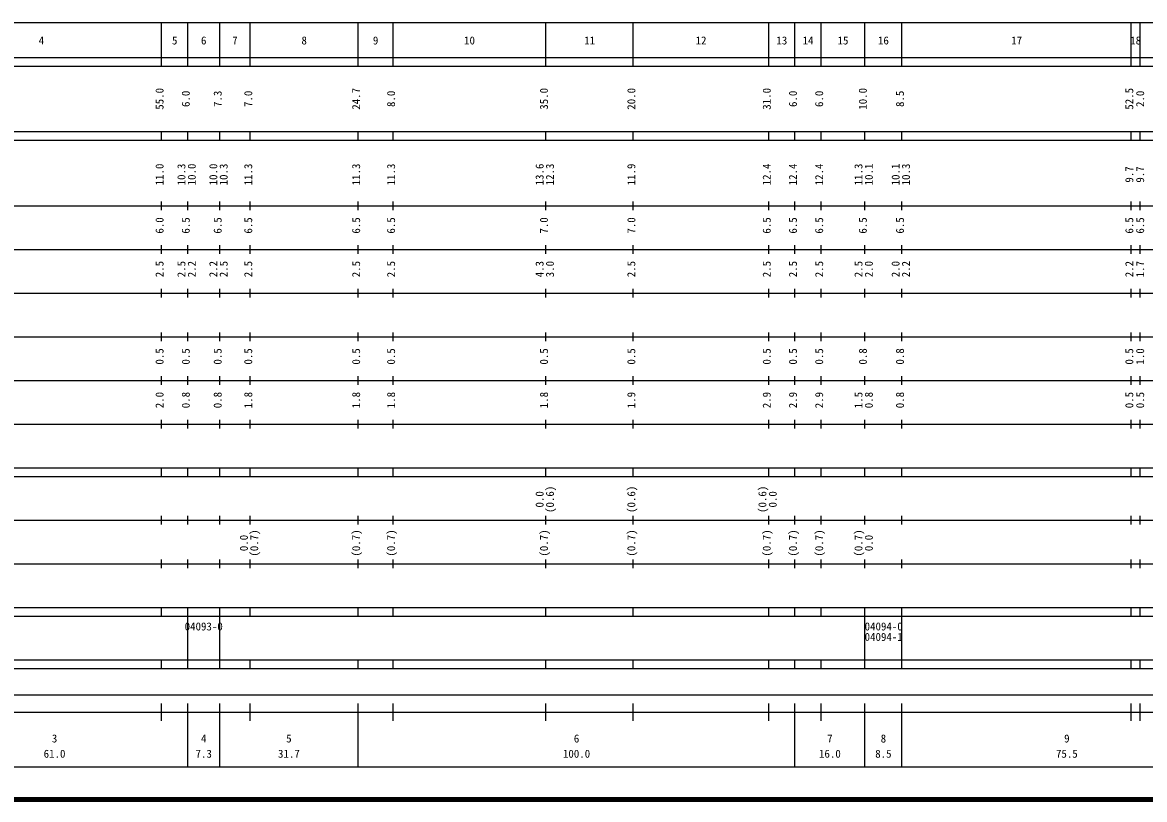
# Model space of a CAD drawing. Units: millimetres on the paper, enlarged 1000 times. Extents: x 40000 to 680000, y 20000 to 380000.
# Drawn here: x 291148 to 548036, y 20000 to 198000 of the extents above; entities that cross this region are included whole.
import ezdxf
from ezdxf.enums import TextEntityAlignment as Align

# ---------------------------------------------------------------- set-up
doc = ezdxf.new("R2010")
doc.units = ezdxf.units.MM
doc.header["$LTSCALE"] = 1000
doc.layers.add('M-TTL', color=2, linetype='Continuous', lineweight=140)
doc.layers.add('M-TTL-BAND', color=7, linetype='Continuous', lineweight=25)
doc.styles.add('ＭＳ ゴシック', font='')
doc.styles.get('ＭＳ ゴシック').set_extended_font_data('MS Gothic')

msp = doc.modelspace()

# ---------------------------------------------------------------- linework, layer by layer
at = {"layer": 'M-TTL'}
msp.add_line((40000, 20000), (680000, 20000), dxfattribs=at)
at = {"layer": 'M-TTL-BAND'}
for p, q in [((68000, 198000), (579000, 198000)), ((323000, 188000), (323000, 198000)), ((329000, 188000), (329000, 198000)), ((336300, 188000), (336300, 198000)), ((343300, 188000), (343300, 198000)), ((368000, 188000), (368000, 198000)), ((376000, 188000), (376000, 198000)), ((411000, 188000), (411000, 198000)), ((431000, 188000), (431000, 198000)), ((462000, 188000), (462000, 198000)), ((468000, 188000), (468000, 198000)), ((474000, 188000), (474000, 198000)), ((484000, 188000), (484000, 198000)), ((492500, 188000), (492500, 198000)), ((545000, 188000), (545000, 198000)), ((547000, 188000), (547000, 198000)), ((40000, 190000), (579000, 190000)), ((40000, 188000), (579000, 188000)), ((40000, 173000), (579000, 173000)), ((323000, 171000), (323000, 173000)), ((329000, 171000), (329000, 173000)), ((336300, 171000), (336300, 173000)), ((343300, 171000), (343300, 173000)), ((368000, 171000), (368000, 173000)), ((376000, 171000), (376000, 173000)), ((411000, 171000), (411000, 173000)), ((431000, 171000), (431000, 173000)), ((462000, 171000), (462000, 173000)), ((468000, 171000), (468000, 173000)), ((474000, 171000), (474000, 173000)), ((484000, 171000), (484000, 173000)), ((492500, 171000), (492500, 173000)), ((545000, 171000), (545000, 173000)), ((547000, 171000), (547000, 173000)), ((40000, 171000), (579000, 171000)), ((323000, 155000), (323000, 157000)), ((329000, 155000), (329000, 157000)), ((336300, 155000), (336300, 157000)), ((343300, 155000), (343300, 157000)), ((368000, 155000), (368000, 157000)), ((376000, 155000), (376000, 157000)), ((411000, 155000), (411000, 157000)), ((431000, 155000), (431000, 157000)), ((462000, 155000), (462000, 157000)), ((468000, 155000), (468000, 157000)), ((474000, 155000), (474000, 157000)), ((484000, 155000), (484000, 157000)), ((492500, 155000), (492500, 157000)), ((545000, 155000), (545000, 157000)), ((547000, 155000), (547000, 157000)), ((40000, 156000), (579000, 156000)), ((323000, 145000), (323000, 147000)), ((329000, 145000), (329000, 147000)), ((336300, 145000), (336300, 147000)), ((343300, 145000), (343300, 147000)), ((368000, 145000), (368000, 147000)), ((376000, 145000), (376000, 147000)), ((411000, 145000), (411000, 147000)), ((431000, 145000), (431000, 147000)), ((462000, 145000), (462000, 147000)), ((468000, 145000), (468000, 147000)), ((474000, 145000), (474000, 147000)), ((484000, 145000), (484000, 147000)), ((492500, 145000), (492500, 147000)), ((545000, 145000), (545000, 147000)), ((547000, 145000), (547000, 147000)), ((46000, 146000), (579000, 146000)), ((323000, 135000), (323000, 137000)), ((329000, 135000), (329000, 137000)), ((336300, 135000), (336300, 137000)), ((343300, 135000), (343300, 137000)), ((368000, 135000), (368000, 137000)), ((376000, 135000), (376000, 137000)), ((411000, 135000), (411000, 137000)), ((431000, 135000), (431000, 137000)), ((462000, 135000), (462000, 137000)), ((468000, 135000), (468000, 137000)), ((474000, 135000), (474000, 137000)), ((484000, 135000), (484000, 137000)), ((492500, 135000), (492500, 137000)), ((545000, 135000), (545000, 137000)), ((547000, 135000), (547000, 137000)), ((52000, 136000), (579000, 136000)), ((46000, 126000), (579000, 126000)), ((323000, 125000), (323000, 127000)), ((329000, 125000), (329000, 127000)), ((336300, 125000), (336300, 127000)), ((343300, 125000), (343300, 127000)), ((368000, 125000), (368000, 127000)), ((376000, 125000), (376000, 127000)), ((411000, 125000), (411000, 127000)), ((431000, 125000), (431000, 127000)), ((462000, 125000), (462000, 127000)), ((468000, 125000), (468000, 127000)), ((474000, 125000), (474000, 127000)), ((484000, 125000), (484000, 127000)), ((492500, 125000), (492500, 127000)), ((545000, 125000), (545000, 127000)), ((547000, 125000), (547000, 127000)), ((52000, 116000), (579000, 116000)), ((323000, 115000), (323000, 117000)), ((329000, 115000), (329000, 117000)), ((336300, 115000), (336300, 117000)), ((343300, 115000), (343300, 117000)), ((368000, 115000), (368000, 117000)), ((376000, 115000), (376000, 117000)), ((411000, 115000), (411000, 117000)), ((431000, 115000), (431000, 117000)), ((462000, 115000), (462000, 117000)), ((468000, 115000), (468000, 117000)), ((474000, 115000), (474000, 117000)), ((484000, 115000), (484000, 117000)), ((492500, 115000), (492500, 117000)), ((545000, 115000), (545000, 117000)), ((547000, 115000), (547000, 117000)), ((46000, 106000), (579000, 106000)), ((323000, 105000), (323000, 107000)), ((329000, 105000), (329000, 107000)), ((336300, 105000), (336300, 107000)), ((343300, 105000), (343300, 107000)), ((368000, 105000), (368000, 107000)), ((376000, 105000), (376000, 107000)), ((411000, 105000), (411000, 107000)), ((431000, 105000), (431000, 107000)), ((462000, 105000), (462000, 107000)), ((468000, 105000), (468000, 107000)), ((474000, 105000), (474000, 107000)), ((484000, 105000), (484000, 107000)), ((492500, 105000), (492500, 107000)), ((545000, 105000), (545000, 107000)), ((547000, 105000), (547000, 107000)), ((40000, 96000), (579000, 96000)), ((323000, 94000), (323000, 96000)), ((329000, 94000), (329000, 96000)), ((336300, 94000), (336300, 96000)), ((343300, 94000), (343300, 96000)), ((368000, 94000), (368000, 96000)), ((376000, 94000), (376000, 96000)), ((411000, 94000), (411000, 96000)), ((431000, 94000), (431000, 96000)), ((462000, 94000), (462000, 96000)), ((468000, 94000), (468000, 96000)), ((474000, 94000), (474000, 96000)), ((484000, 94000), (484000, 96000)), ((492500, 94000), (492500, 96000)), ((545000, 94000), (545000, 96000)), ((547000, 94000), (547000, 96000)), ((40000, 94000), (579000, 94000)), ((323000, 83000), (323000, 85000)), ((329000, 83000), (329000, 85000)), ((336300, 83000), (336300, 85000)), ((343300, 83000), (343300, 85000)), ((368000, 83000), (368000, 85000)), ((376000, 83000), (376000, 85000)), ((411000, 83000), (411000, 85000)), ((431000, 83000), (431000, 85000)), ((462000, 83000), (462000, 85000)), ((468000, 83000), (468000, 85000)), ((474000, 83000), (474000, 85000)), ((484000, 83000), (484000, 85000)), ((492500, 83000), (492500, 85000)), ((545000, 83000), (545000, 85000)), ((547000, 83000), (547000, 85000)), ((49000, 84000), (579000, 84000)), ((323000, 73000), (323000, 75000)), ((329000, 73000), (329000, 75000)), ((336300, 73000), (336300, 75000)), ((343300, 73000), (343300, 75000)), ((368000, 73000), (368000, 75000)), ((376000, 73000), (376000, 75000)), ((411000, 73000), (411000, 75000)), ((431000, 73000), (431000, 75000)), ((462000, 73000), (462000, 75000)), ((468000, 73000), (468000, 75000)), ((474000, 73000), (474000, 75000)), ((484000, 73000), (484000, 75000)), ((492500, 73000), (492500, 75000)), ((545000, 73000), (545000, 75000)), ((547000, 73000), (547000, 75000)), ((40000, 74000), (579000, 74000)), ((40000, 64000), (579000, 64000)), ((40000, 62000), (579000, 62000)), ((323000, 62000), (323000, 64000)), ((329000, 62000), (329000, 64000)), ((329000, 52000), (329000, 62000)), ((336300, 62000), (336300, 64000)), ((336300, 52000), (336300, 62000)), ((343300, 62000), (343300, 64000)), ((368000, 62000), (368000, 64000)), ((376000, 62000), (376000, 64000)), ((411000, 62000), (411000, 64000)), ((431000, 62000), (431000, 64000)), ((462000, 62000), (462000, 64000)), ((468000, 62000), (468000, 64000)), ((474000, 62000), (474000, 64000)), ((484000, 62000), (484000, 64000)), ((484000, 52000), (484000, 62000)), ((492500, 62000), (492500, 64000)), ((492500, 52000), (492500, 62000)), ((545000, 62000), (545000, 64000)), ((547000, 62000), (547000, 64000)), ((40000, 52000), (579000, 52000)), ((323000, 50000), (323000, 52000)), ((329000, 50000), (329000, 52000)), ((336300, 50000), (336300, 52000)), ((343300, 50000), (343300, 52000)), ((368000, 50000), (368000, 52000)), ((376000, 50000), (376000, 52000)), ((411000, 50000), (411000, 52000)), ((431000, 50000), (431000, 52000)), ((462000, 50000), (462000, 52000)), ((468000, 50000), (468000, 52000)), ((474000, 50000), (474000, 52000)), ((484000, 50000), (484000, 52000)), ((492500, 50000), (492500, 52000)), ((545000, 50000), (545000, 52000)), ((547000, 50000), (547000, 52000)), ((40000, 50000), (579000, 50000)), ((71000, 44000), (565000, 44000)), ((323000, 38000), (323000, 42000)), ((329000, 27500), (329000, 42000)), ((336300, 27500), (336300, 42000)), ((343300, 38000), (343300, 42000)), ((368000, 27500), (368000, 42000)), ((376000, 38000), (376000, 42000)), ((411000, 38000), (411000, 42000)), ((431000, 38000), (431000, 42000)), ((462000, 38000), (462000, 42000)), ((468000, 27500), (468000, 42000)), ((474000, 38000), (474000, 42000)), ((484000, 27500), (484000, 42000)), ((492500, 27500), (492500, 42000)), ((545000, 38000), (545000, 42000)), ((547000, 38000), (547000, 42000)), ((40000, 40000), (579000, 40000)), ((68000, 27500), (579000, 27500))]:
    msp.add_line(p, q, dxfattribs=at)

# ---------------------------------------------------------------- texts
at = {"layer": 'M-TTL-BAND', "style": 'ＭＳ ゴシック'}
for s, p in [('4', (295500, 192405)), ('5', (326000, 192405)), ('6', (332650, 192405)), ('7', (339800, 192405)), ('8', (355650, 192405)), ('9', (372000, 192405)), ('10', (393500, 192405)), ('11', (421000, 192405)), ('12', (446500, 192405)), ('13', (465000, 192405)), ('14', (471000, 192405)), ('15', (479000, 192405)), ('16', (488250, 192405)), ('17', (518750, 192405)), ('18', (546000, 192405)), ('3', (298500, 32523)), ('4', (332650, 32523)), ('5', (352150, 32523)), ('6', (418000, 32523)), ('7', (476000, 32523)), ('8', (488250, 32523)), ('9', (530250, 32523)), ('61.0', (298500, 29033)), ('7.3', (332650, 29033)), ('31.7', (352150, 29033)), ('100.0', (418000, 29033)), ('16.0', (476000, 29033)), ('8.5', (488250, 29033)), ('75.5', (530250, 29033))]:
    msp.add_text(s, height=1833, dxfattribs=at).set_placement(p, align=Align.BOTTOM_CENTER)
for s, p in [('55.0', (324000, 180500)), ('24.7', (369000, 180500)), ('35.0', (412000, 180500)), ('20.0', (432000, 180500)), ('31.0', (463000, 180500)), ('10.0', (485000, 180500)), ('52.5', (546000, 180500)), ('6.0', (330000, 180500)), ('7.3', (337300, 180500)), ('7.0', (344300, 180500)), ('8.0', (377000, 180500)), ('6.0', (469000, 180500)), ('6.0', (475000, 180500)), ('8.5', (493500, 180500)), ('2.0', (548486, 180500)), ('11.0', (324000, 163174)), ('10.3', (329000, 163174)), ('10.0', (331370, 163174)), ('10.0', (336300, 163174)), ('10.3', (338670, 163174)), ('11.3', (344300, 163174)), ('11.3', (369000, 163174)), ('11.3', (377000, 163174)), ('13.6', (411000, 163174)), ('12.3', (413370, 163174)), ('11.9', (432000, 163174)), ('12.4', (463000, 163174)), ('12.4', (469000, 163174)), ('12.4', (475000, 163174)), ('11.3', (484000, 163174)), ('10.1', (486370, 163174)), ('10.1', (492500, 163174)), ('10.3', (494870, 163174)), ('9.7', (546000, 163174)), ('9.7', (548486, 163174)), ('6.0', (324000, 151500)), ('6.5', (330000, 151500)), ('6.5', (337300, 151500)), ('6.5', (344300, 151500)), ('6.5', (369000, 151500)), ('6.5', (377000, 151500)), ('7.0', (412000, 151500)), ('7.0', (432000, 151500)), ('6.5', (463000, 151500)), ('6.5', (469000, 151500)), ('6.5', (475000, 151500)), ('6.5', (485000, 151500)), ('6.5', (493500, 151500)), ('6.5', (546000, 151500)), ('6.5', (548486, 151500)), ('2.5', (324000, 141500)), ('2.5', (329000, 141500)), ('2.2', (331370, 141500)), ('2.2', (336300, 141500)), ('2.5', (338670, 141500)), ('2.5', (344300, 141500)), ('2.5', (369000, 141500)), ('2.5', (377000, 141500)), ('4.3', (411000, 141500)), ('3.0', (413370, 141500)), ('2.5', (432000, 141500)), ('2.5', (463000, 141500)), ('2.5', (469000, 141500)), ('2.5', (475000, 141500)), ('2.5', (484000, 141500)), ('2.0', (486370, 141500)), ('2.0', (492500, 141500)), ('2.2', (494870, 141500)), ('2.2', (546000, 141500)), ('1.7', (548486, 141500)), ('0.5', (324000, 121500)), ('0.5', (330000, 121500)), ('0.5', (337300, 121500)), ('0.5', (344300, 121500)), ('0.5', (369000, 121500)), ('0.5', (377000, 121500)), ('0.5', (412000, 121500)), ('0.5', (432000, 121500)), ('0.5', (463000, 121500)), ('0.5', (469000, 121500)), ('0.5', (475000, 121500)), ('0.8', (485000, 121500)), ('0.8', (493500, 121500)), ('0.5', (546000, 121500)), ('1.0', (548486, 121500)), ('2.0', (324000, 111500)), ('0.8', (330000, 111500)), ('0.8', (337300, 111500)), ('1.8', (344300, 111500)), ('1.8', (369000, 111500)), ('1.8', (377000, 111500)), ('1.8', (412000, 111500)), ('1.9', (432000, 111500)), ('2.9', (463000, 111500)), ('2.9', (469000, 111500)), ('2.9', (475000, 111500)), ('1.5', (484000, 111500)), ('0.8', (486370, 111500)), ('0.8', (493500, 111500)), ('0.5', (546000, 111500)), ('0.5', (548486, 111500)), ('0.0', (411000, 88764)), ('(0.6)', (413370, 88764)), ('(0.6)', (432000, 88764)), ('(0.6)', (462000, 88764)), ('0.0', (464370, 88764)), ('0.0', (343300, 78764)), ('(0.7)', (345670, 78764)), ('(0.7)', (369000, 78764)), ('(0.7)', (377000, 78764)), ('(0.7)', (412000, 78764)), ('(0.7)', (432000, 78764)), ('(0.7)', (463000, 78764)), ('(0.7)', (469000, 78764)), ('(0.7)', (475000, 78764)), ('(0.7)', (484000, 78764)), ('0.0', (486370, 78764))]:
    msp.add_text(s, height=1833, rotation=90, dxfattribs=at).set_placement(p, align=Align.BOTTOM_CENTER)
for s, p in [('04093-0', (332650, 59655)), ('04094-0', (488315, 59655)), ('04094-1', (488315, 57256))]:
    msp.add_text(s, height=1833, dxfattribs=at).set_placement(p, align=Align.MIDDLE_CENTER)

doc.saveas('drawing.dxf')
